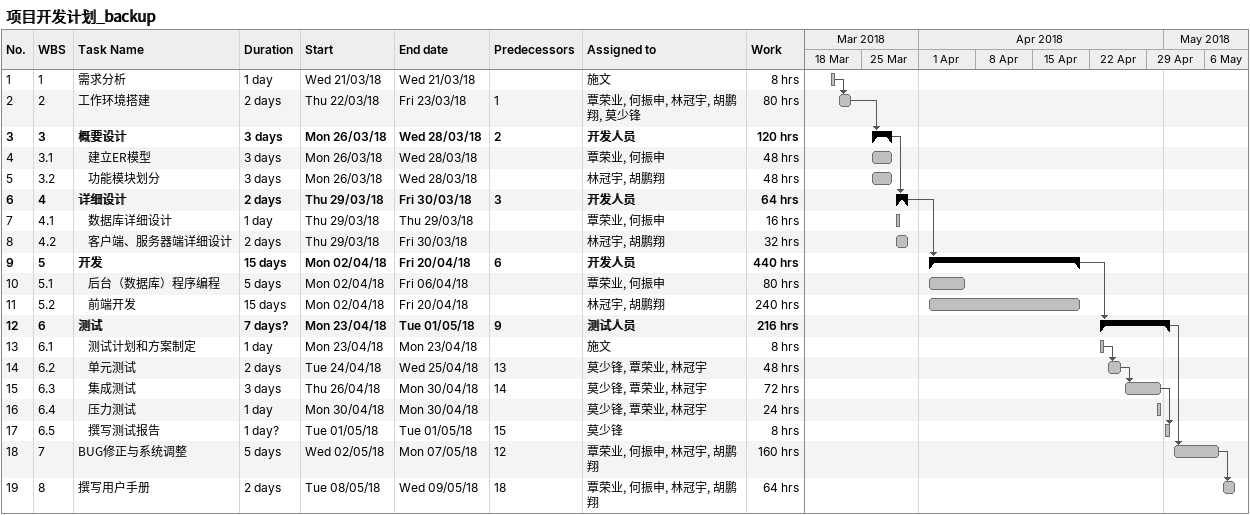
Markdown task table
项目开发计划_backup

| ID | WBS | Task | Duration | Start | Finish | Predecessors | Resources | Work (h) |
|---|---|---|---|---|---|---|---|---|
| 1 | 1 | 需求分析 | 1d | 2018-03-21 | 2018-03-21 |  | 施文 | 8 |
| 2 | 2 | 工作环境搭建 | 2d | 2018-03-22 | 2018-03-23 | 1 | 覃荣业, 何振申, 林冠宇, 胡鹏翔, 莫少锋 | 80 |
| 3 | 3 | **概要设计** | 3d | 2018-03-26 | 2018-03-28 | 2 | 开发人员 | 120 |
| 4 | 3.1 | 建立ER模型 | 3d | 2018-03-26 | 2018-03-28 |  | 覃荣业, 何振申 | 48 |
| 5 | 3.2 | 功能模块划分 | 3d | 2018-03-26 | 2018-03-28 |  | 林冠宇, 胡鹏翔 | 48 |
| 6 | 4 | **详细设计** | 2d | 2018-03-29 | 2018-03-30 | 3 | 开发人员 | 64 |
| 7 | 4.1 | 数据库详细设计 | 1d | 2018-03-29 | 2018-03-29 |  | 覃荣业, 何振申 | 16 |
| 8 | 4.2 | 客户端、服务器端详细设计 | 2d | 2018-03-29 | 2018-03-30 |  | 林冠宇, 胡鹏翔 | 32 |
| 9 | 5 | **开发** | 15d | 2018-04-02 | 2018-04-20 | 6 | 开发人员 | 440 |
| 10 | 5.1 | 后台（数据库）程序编程 | 5d | 2018-04-02 | 2018-04-06 |  | 覃荣业, 何振申 | 80 |
| 11 | 5.2 | 前端开发 | 15d | 2018-04-02 | 2018-04-20 |  | 林冠宇, 胡鹏翔 | 240 |
| 12 | 6 | **测试** | 7d? | 2018-04-23 | 2018-05-01 | 9 | 测试人员 | 216 |
| 13 | 6.1 | 测试计划和方案制定 | 1d | 2018-04-23 | 2018-04-23 |  | 施文 | 8 |
| 14 | 6.2 | 单元测试 | 2d | 2018-04-24 | 2018-04-25 | 13 | 莫少锋, 覃荣业, 林冠宇 | 48 |
| 15 | 6.3 | 集成测试 | 3d | 2018-04-26 | 2018-04-30 | 14 | 莫少锋, 覃荣业, 林冠宇 | 72 |
| 16 | 6.4 | 压力测试 | 1d | 2018-04-30 | 2018-04-30 |  | 莫少锋, 覃荣业, 林冠宇 | 24 |
| 17 | 6.5 | 撰写测试报告 | 1d? | 2018-05-01 | 2018-05-01 | 15 | 莫少锋 | 8 |
| 18 | 7 | BUG修正与系统调整 | 5d | 2018-05-02 | 2018-05-07 | 12 | 覃荣业, 何振申, 林冠宇, 胡鹏翔 | 160 |
| 19 | 8 | 撰写用户手册 | 2d | 2018-05-08 | 2018-05-09 | 18 | 覃荣业, 何振申, 林冠宇, 胡鹏翔 | 64 |
